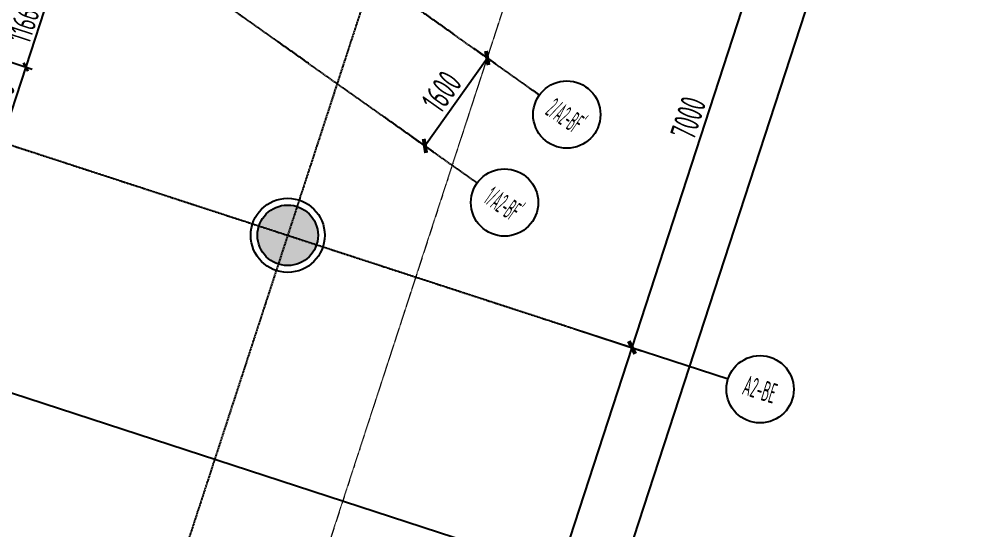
# Model space of a CAD drawing. Header units: millimetres. Extents: x 11515858 to 24947533, y -12784974 to -6116114.
# Drawn here: x 11868513 to 11882809, y -6344598 to -6337016 of the extents above; entities that cross this region are included whole.
import ezdxf
from ezdxf.enums import TextEntityAlignment as Align

# ---------------------------------------------------------------- set-up
doc = ezdxf.new("R2010")
doc.units = ezdxf.units.MM
doc.header["$LTSCALE"] = 10
for name, pattern in [('A2-RG-AXIS$0$CENTER', [2, 1.25, -0.25, 0.25, -0.25]), ('A2-RG-AXIS$0$DOTE', [2.42, 2, -0.2, 0.02, -0.2]), ('A2-RI-F2$0$Overhead 1_16_', [2.579687, 1.5875, -0.992188])]:
    doc.linetypes.add(name, pattern=pattern)
for name, color, linetype in [('A2-RB-F2$0$$34$A-DIMS-100', 1, 'Continuous'), ('A2-RB-F2$0$A-DIMS-100', 1, 'Continuous'), ('A2-RG-AXIS$0$A-AXIS', 1, 'Continuous'), ('A2-RG-AXIS$0$A-DIMS-100', 1, 'Continuous'), ('A2-RG-AXIS$0$A-GRID', 1, 'A2-RG-AXIS$0$CENTER'), ('A2-RG-AXIS$0$A-SYMB', 4, 'Continuous'), ('A2-RI-F2$0$A-STRS', 50, 'Continuous'), ('A2-RS-F2$0$A-HATH-GRAY', 8, 'Continuous'), ('A2-RS-F2$0$A-WALL-CONC', 6, 'Continuous')]:
    doc.layers.add(name, color=color, linetype=linetype)
doc.layers.add('A2-RI-F2$0$A-FLOR-OVHD', color=8, linetype='A2-RI-F2$0$Overhead 1_16_', lineweight=5)
doc.layers.add('A2-RI-F2$0$A-FLOR-STRS', color=2, linetype='Continuous', lineweight=5)
doc.styles.add('A2-RB-F2$0$$0$XD2008', font='hzs.shx', dxfattribs={"width": 0.7, "bigfont": 'hztxt.shx'})
doc.styles.add('A2-RB-F2$0$XD2008', font='hzs.shx', dxfattribs={"width": 0.7, "bigfont": 'hztxt.shx'})
doc.styles.add('A2-RG-AXIS$0$ECADI', font='hzs.shx', dxfattribs={"width": 0.7, "bigfont": 'hztxt.shx'})
doc.styles.add('A2-RG-AXIS$0$XD2008', font='hzs.shx', dxfattribs={"width": 0.7, "bigfont": 'hztxt.shx'})
doc.dimstyles.new('A2-RB-F2$0$$0$XD100$0', dxfattribs={"dimscale": 100, "dimtxt": 3.5, "dimasz": 1, "dimexe": 1, "dimexo": 2, "dimgap": 0.5, "dimtad": 1, "dimdec": 0, "dimdsep": 46, "dimtxsty": 'A2-RB-F2$0$$0$XD2008', "dimblk1": 'A2-RB-F2$0$$20$_ArchTick', "dimblk2": 'A2-RB-F2$0$$20$_ArchTick', "dimsah": 1, "dimcen": 2.5, "dimclrt": 4, "dimaunit": 1, "dimadec": 0, "dimazin": 0, "dimtfac": 1, "dimtdec": 0, "dimtix": 1, "dimtmove": 2, "dimatfit": 3, "dimfxl": 0, "dimtolj": 1, "dimtzin": 0, "dimarcsym": 0})
doc.dimstyles.new('A2-RB-F2$0$XD100', dxfattribs={"dimscale": 100, "dimtxt": 3.5, "dimasz": 1.5, "dimexe": 1, "dimexo": 2, "dimgap": 0.5, "dimtad": 1, "dimdec": 0, "dimdsep": 46, "dimtxsty": 'A2-RB-F2$0$XD2008', "dimcen": 2.5, "dimclrt": 4, "dimaunit": 1, "dimadec": 0, "dimazin": 0, "dimtfac": 1, "dimtdec": 0, "dimtix": 1, "dimtmove": 1, "dimatfit": 3, "dimfxl": 0, "dimtolj": 1, "dimtzin": 0, "dimarcsym": 0})
doc.dimstyles.new('A2-RB-F2$0$XD100$0', dxfattribs={"dimscale": 100, "dimtxt": 3.5, "dimasz": 1, "dimexe": 1, "dimexo": 2, "dimgap": 0.5, "dimtad": 1, "dimdec": 0, "dimdsep": 46, "dimtxsty": 'A2-RB-F2$0$XD2008', "dimblk1": 'A2-RB-F2$0$_ArchTick', "dimblk2": 'A2-RB-F2$0$_ArchTick', "dimsah": 1, "dimcen": 2.5, "dimclrt": 4, "dimaunit": 1, "dimadec": 0, "dimazin": 0, "dimtfac": 1, "dimtdec": 0, "dimtix": 1, "dimtmove": 1, "dimatfit": 3, "dimfxl": 0, "dimtolj": 1, "dimtzin": 0, "dimarcsym": 0})
doc.dimstyles.new('A2-RG-AXIS$0$XD150', dxfattribs={"dimscale": 300, "dimtxt": 2.5, "dimasz": 1.5, "dimexe": 1, "dimexo": 2, "dimgap": 0.5, "dimtad": 1, "dimdec": 0, "dimdsep": 46, "dimtxsty": 'A2-RG-AXIS$0$XD2008', "dimcen": 2.5, "dimclrt": 4, "dimaunit": 1, "dimadec": 3, "dimazin": 0, "dimtfac": 1, "dimtdec": 0, "dimtmove": 2, "dimatfit": 3, "dimfxl": 0, "dimtolj": 1, "dimtzin": 0, "dimarcsym": 0})
doc.dimstyles.new('A2-RG-AXIS$0$XD150$0', dxfattribs={"dimscale": 150, "dimtxt": 2.5, "dimasz": 1, "dimexe": 1, "dimexo": 2, "dimgap": 0.5, "dimtad": 1, "dimdec": 0, "dimdsep": 46, "dimtxsty": 'A2-RG-AXIS$0$XD2008', "dimblk": 'A2-RG-AXIS$0$_ArchTick', "dimcen": 2.5, "dimclrt": 4, "dimaunit": 1, "dimadec": 0, "dimazin": 0, "dimtfac": 1, "dimtdec": 0, "dimtmove": 2, "dimatfit": 3, "dimfxl": 0, "dimtolj": 1, "dimtzin": 0, "dimarcsym": 0})

# ---------------------------------------------------------------- blocks, each defined once
blk = doc.blocks.new('A2-RG-AXIS$0$_ArchTick')
at = {"color": 0, "linetype": 'ByBlock', "const_width": 0.4}
blk.add_lwpolyline([(-0.5, -0.5), (0.5, 0.5)], dxfattribs=at)
blk = doc.blocks.new('*D1301')
at = {"layer": 'A2-RG-AXIS$0$A-DIMS-100', "color": 0, "lineweight": -2, "transparency": 16777216}
for p, q in [((11876759, -6341613), (11877757, -6341939)), ((11875445, -6348548), (11877614, -6341892)), ((11874589, -6348269), (11875588, -6348594))]:
    blk.add_line(p, q, dxfattribs=at)
at = {"layer": 'Defpoints', "color": 0, "transparency": 16777216}
for p in [(11876473, -6341521), (11877614, -6341892), (11874304, -6348176)]:
    blk.add_point(p, dxfattribs=at)
at = {"layer": 'A2-RG-AXIS$0$A-DIMS-100', "color": 0, "lineweight": -2, "transparency": 16777216, "xscale": 150, "yscale": 150, "zscale": 150}
for p, rotation in [((11877614, -6341892), 71.94704053343841), ((11875445, -6348548), 251.9470405334384)]:
    blk.add_blockref('A2-RG-AXIS$0$_ArchTick', p, dxfattribs=dict(at, rotation=rotation))
at = {"layer": 'A2-RG-AXIS$0$A-DIMS-100', "color": 4, "transparency": 16777216, "insert": (11876280, -6345139), "char_height": 375, "attachment_point": 5, "rotation": 71.947, "style": 'A2-RG-AXIS$0$XD2008'}
blk.add_mtext('\\A1;7000', dxfattribs=at)
blk = doc.blocks.new('*D1302')
at = {"layer": 'A2-RG-AXIS$0$A-DIMS-100', "color": 0, "lineweight": -2, "transparency": 16777216}
for p, q in [((11878928, -6334958), (11879926, -6335283)), ((11877614, -6341892), (11879784, -6335237)), ((11876759, -6341613), (11877757, -6341939))]:
    blk.add_line(p, q, dxfattribs=at)
at = {"layer": 'Defpoints', "color": 0, "transparency": 16777216}
for p in [(11878643, -6334865), (11879784, -6335237), (11876473, -6341521)]:
    blk.add_point(p, dxfattribs=at)
at = {"layer": 'A2-RG-AXIS$0$A-DIMS-100', "color": 0, "lineweight": -2, "transparency": 16777216, "xscale": 150, "yscale": 150, "zscale": 150}
for p, rotation in [((11879784, -6335237), 71.94704053343841), ((11877614, -6341892), 251.9470405334384)]:
    blk.add_blockref('A2-RG-AXIS$0$_ArchTick', p, dxfattribs=dict(at, rotation=rotation))
at = {"layer": 'A2-RG-AXIS$0$A-DIMS-100', "color": 4, "transparency": 16777216, "insert": (11878449, -6338483), "char_height": 375, "attachment_point": 5, "rotation": 71.947, "style": 'A2-RG-AXIS$0$XD2008'}
blk.add_mtext('\\A1;7000', dxfattribs=at)
blk = doc.blocks.new('*D1304')
at = {"layer": 'A2-RG-AXIS$0$A-DIMS-100', "color": 0, "lineweight": -2, "transparency": 16777216}
for p, q in [((11881382, -6328396), (11882951, -6328907)), ((11871497, -6363564), (11882809, -6328860)), ((11870071, -6363099), (11871640, -6363610))]:
    blk.add_line(p, q, dxfattribs=at)
at = {"layer": 'Defpoints', "color": 0, "transparency": 16777216}
for p in [(11881097, -6328303), (11882809, -6328860), (11869786, -6363006)]:
    blk.add_point(p, dxfattribs=at)
at = {"layer": 'A2-RG-AXIS$0$A-DIMS-100', "color": 0, "lineweight": -2, "transparency": 16777216, "xscale": 150, "yscale": 150, "zscale": 150}
for p, rotation in [((11882809, -6328860), 71.94704055555823), ((11871497, -6363564), 251.9470405555582)]:
    blk.add_blockref('A2-RG-AXIS$0$_ArchTick', p, dxfattribs=dict(at, rotation=rotation))
at = {"layer": 'A2-RG-AXIS$0$A-DIMS-100', "color": 4, "transparency": 16777216, "insert": (11876903, -6346131), "char_height": 375, "attachment_point": 5, "rotation": 71.947, "style": 'A2-RG-AXIS$0$XD2008'}
blk.add_mtext('\\A1;36500', dxfattribs=at)
blk = doc.blocks.new('*D1313')
at = {"layer": 'A2-RG-AXIS$0$A-DIMS-100', "color": 0, "lineweight": -2, "transparency": 16777216}
for p, q in [((11875258, -6337447), (11875585, -6337679)), ((11874538, -6338897), (11875463, -6337592)), ((11874333, -6338752), (11874660, -6338984))]:
    blk.add_line(p, q, dxfattribs=at)
at = {"layer": 'Defpoints', "color": 0, "transparency": 16777216}
for p in [(11875013, -6337273), (11875463, -6337592), (11874088, -6338579)]:
    blk.add_point(p, dxfattribs=at)
at = {"layer": 'A2-RG-AXIS$0$A-DIMS-100', "color": 0, "lineweight": -2, "transparency": 16777216, "xscale": 150, "yscale": 150, "zscale": 150}
for p, rotation in [((11875463, -6337592), 54.66696937451481), ((11874538, -6338897), 234.6669693745148)]:
    blk.add_blockref('A2-RG-AXIS$0$_ArchTick', p, dxfattribs=dict(at, rotation=rotation))
at = {"layer": 'A2-RG-AXIS$0$A-DIMS-100', "color": 4, "transparency": 16777216, "insert": (11874786, -6338093), "char_height": 375, "attachment_point": 5, "rotation": 54.667, "style": 'A2-RG-AXIS$0$XD2008'}
blk.add_mtext('\\A1;1600', dxfattribs=at)
blk = doc.blocks.new('A2-RG-AXIS$0$ECADI-TAG-GRID')
at = {"color": 13}
blk.add_circle((0, 0), 5, dxfattribs=at)
at = {"style": 'A2-RG-AXIS$0$ECADI', "width": 0.7}
blk.add_attdef('GRID', text='', height=5, dxfattribs=at).set_placement((0, 0), align=Align.MIDDLE)
blk = doc.blocks.new('*D1284')
at = {"layer": 'A2-RG-AXIS$0$A-DIMS-100', "color": 0, "lineweight": -2, "ltscale": 3, "transparency": 16777216}
blk.add_arc((11865637, -6330626), 5954, 324.6656, 341.947, dxfattribs=at)
at = {"layer": 'Defpoints', "color": 0, "ltscale": 3, "transparency": 16777216}
for p in [(11846414, -6316998), (11840967, -6322585), (11870815, -6333565), (11878928, -6334958), (11876238, -6338142)]:
    blk.add_point(p, dxfattribs=at)
at = {"layer": 'A2-RG-AXIS$0$A-DIMS-100', "color": 0, "lineweight": -2, "ltscale": 3, "transparency": 16777216, "xscale": 150, "yscale": 150, "zscale": 150}
for p, rotation in [((11871298, -6332471), 71.94704049334831), ((11870494, -6334070), 234.6655761921282)]:
    blk.add_blockref('A2-RG-AXIS$0$_ArchTick', p, dxfattribs=dict(at, rotation=rotation))
at = {"layer": 'A2-RG-AXIS$0$A-DIMS-100', "color": 4, "ltscale": 3, "transparency": 16777216, "insert": (11871378, -6333513), "char_height": 375, "attachment_point": 5, "rotation": 63.3063, "style": 'A2-RG-AXIS$0$XD2008'}
blk.add_mtext('\\A1;17°16\'53"', dxfattribs=at)
blk = doc.blocks.new('A2-RB-F2$0$$20$_ArchTick')
at = {"color": 0, "linetype": 'ByBlock', "const_width": 0.4}
blk.add_lwpolyline([(-0.5, -0.5), (0.5, 0.5)], dxfattribs=at)
blk = doc.blocks.new('*D1527')
at = {"layer": 'A2-RB-F2$0$$34$A-DIMS-100', "color": 0, "lineweight": -2, "transparency": 16777216}
blk.add_arc((11853996, -6322371), 5110, 314.9844, 324.6592, dxfattribs=at)
at = {"layer": 'Defpoints', "color": 0, "transparency": 16777216}
for p in [(11846414, -6316995), (11856870, -6325247), (11857806, -6325777), (11858583, -6326961), (11876238, -6338143)]:
    blk.add_point(p, dxfattribs=at)
at = {"layer": 'A2-RB-F2$0$$34$A-DIMS-100', "color": 0, "lineweight": -2, "transparency": 16777216, "xscale": 100, "yscale": 100, "zscale": 100}
for p, rotation in [((11858164, -6325327), 54.65917628221432), ((11857608, -6325986), 224.984351834306)]:
    blk.add_blockref('A2-RB-F2$0$$20$_ArchTick', p, dxfattribs=dict(at, rotation=rotation))
at = {"layer": 'A2-RB-F2$0$$34$A-DIMS-100', "color": 4, "transparency": 16777216, "insert": (11857703, -6325501), "char_height": 350, "attachment_point": 5, "rotation": 49.8218, "style": 'A2-RB-F2$0$$0$XD2008'}
blk.add_mtext('\\A1;9°40\'29"', dxfattribs=at)
blk = doc.blocks.new('A2-RB-F2$0$_ArchTick')
at = {"color": 0, "linetype": 'ByBlock', "const_width": 0.4}
blk.add_lwpolyline([(-0.5, -0.5), (0.5, 0.5)], dxfattribs=at)
blk = doc.blocks.new('*D2006')
at = {"layer": 'A2-RB-F2$0$A-DIMS-100', "color": 0, "lineweight": -2, "transparency": 16777216}
for p, q in [((11868185, -6336360), (11869065, -6336647)), ((11868970, -6336616), (11868609, -6337725)), ((11867824, -6337469), (11868704, -6337756))]:
    blk.add_line(p, q, dxfattribs=at)
at = {"layer": 'Defpoints', "color": 0, "transparency": 16777216}
for p in [(11867995, -6336299), (11867633, -6337407), (11868609, -6337725)]:
    blk.add_point(p, dxfattribs=at)
at = {"layer": 'A2-RB-F2$0$A-DIMS-100', "color": 0, "lineweight": -2, "transparency": 16777216, "xscale": 100, "yscale": 100, "zscale": 100}
for p, rotation in [((11868970, -6336616), 71.94704049330595), ((11868609, -6337725), 251.9470404933059)]:
    blk.add_blockref('A2-RB-F2$0$_ArchTick', p, dxfattribs=dict(at, rotation=rotation))
at = {"layer": 'A2-RB-F2$0$A-DIMS-100', "color": 4, "transparency": 16777216, "insert": (11868576, -6337101), "char_height": 350, "attachment_point": 5, "rotation": 71.947, "style": 'A2-RB-F2$0$XD2008'}
blk.add_mtext('\\A1;1166', dxfattribs=at)
blk = doc.blocks.new('*D2007')
at = {"layer": 'A2-RB-F2$0$A-DIMS-100', "color": 0, "lineweight": -2, "transparency": 16777216}
for p, q in [((11867824, -6337469), (11868704, -6337756)), ((11868609, -6337725), (11868248, -6338833)), ((11867462, -6338577), (11868343, -6338864))]:
    blk.add_line(p, q, dxfattribs=at)
at = {"layer": 'Defpoints', "color": 0, "transparency": 16777216}
for p in [(11867633, -6337407), (11867272, -6338515), (11868248, -6338833)]:
    blk.add_point(p, dxfattribs=at)
at = {"layer": 'A2-RB-F2$0$A-DIMS-100', "color": 0, "lineweight": -2, "transparency": 16777216, "xscale": 100, "yscale": 100, "zscale": 100}
for p, rotation in [((11868609, -6337725), 71.947040493393), ((11868248, -6338833), 251.947040493393)]:
    blk.add_blockref('A2-RB-F2$0$_ArchTick', p, dxfattribs=dict(at, rotation=rotation))
at = {"layer": 'A2-RB-F2$0$A-DIMS-100', "color": 4, "transparency": 16777216, "insert": (11868214, -6338209), "char_height": 350, "attachment_point": 5, "rotation": 71.947, "style": 'A2-RB-F2$0$XD2008'}
blk.add_mtext('\\A1;1166', dxfattribs=at)
blk = doc.blocks.new('*D1472')
at = {"layer": 'A2-RB-F2$0$A-DIMS-100', "color": 0, "lineweight": -2, "transparency": 16777216}
blk.add_arc((11863025, -6337137), 1581, 86.9467, 161.947, dxfattribs=at)
at = {"layer": 'Defpoints', "color": 0, "transparency": 16777216}
for p in [(11838798, -6329241), (11863268, -6332569), (11862434, -6335670), (11863052, -6336620), (11876759, -6341613)]:
    blk.add_point(p, dxfattribs=at)
at = {"layer": 'A2-RB-F2$0$A-DIMS-100', "color": 0, "lineweight": -2, "transparency": 16777216, "xscale": 100, "yscale": 100, "zscale": 100}
for p, rotation in [((11863109, -6335558), 356.9467277573058), ((11861521, -6336647), 251.9470404933468)]:
    blk.add_blockref('A2-RB-F2$0$_ArchTick', p, dxfattribs=dict(at, rotation=rotation))
at = {"layer": 'A2-RB-F2$0$A-DIMS-100', "color": 4, "transparency": 16777216, "insert": (11862003, -6335647), "char_height": 350, "attachment_point": 5, "rotation": 34.4469, "style": 'A2-RB-F2$0$XD2008'}
blk.add_mtext('\\A1;75°', dxfattribs=at)
blk = doc.blocks.new('*D1474')
at = {"layer": 'A2-RB-F2$0$$34$A-DIMS-100', "color": 0, "lineweight": -2, "transparency": 16777216}
blk.add_arc((11860722, -6327141), 1291, 144.6656, 191.9471, dxfattribs=at)
at = {"layer": 'Defpoints', "color": 0, "transparency": 16777216}
for p in [(11846414, -6316998), (11859505, -6326709), (11860740, -6327137), (11859364, -6327429), (11876238, -6338142)]:
    blk.add_point(p, dxfattribs=at)
at = {"layer": 'A2-RB-F2$0$$34$A-DIMS-100', "color": 0, "lineweight": -2, "transparency": 16777216, "xscale": 100, "yscale": 100, "zscale": 100}
for p, rotation in [((11859668, -6326395), 54.66557619212736), ((11859458, -6327409), 281.947050942471)]:
    blk.add_blockref('A2-RB-F2$0$$20$_ArchTick', p, dxfattribs=dict(at, rotation=rotation))
at = {"layer": 'A2-RB-F2$0$$34$A-DIMS-100', "color": 4, "transparency": 16777216, "insert": (11859204, -6326827), "char_height": 350, "attachment_point": 5, "rotation": 78.3063, "style": 'A2-RB-F2$0$$0$XD2008'}
blk.add_mtext('\\A1;47°16\'53"', dxfattribs=at)
blk = doc.blocks.new('A2-RS-F2')
at = {"layer": 'A2-RS-F2$0$A-HATH-GRAY'}
h = blk.add_hatch(color=256, dxfattribs=at)
edge = h.paths.add_edge_path()
edge.add_arc((11872500, -6340225), 450, 0, 360)
at = {"layer": 'A2-RS-F2$0$A-WALL-CONC'}
blk.add_circle((11872500, -6340225), 450, dxfattribs=at)
blk = doc.blocks.new('A2-RG-AXIS')
at = {"layer": 'A2-RG-AXIS$0$A-AXIS'}
blk.add_line((11876758.7, -6341613.5), (11879040.5, -6342357.2), dxfattribs=at)
at = {"layer": 'A2-RG-AXIS$0$A-GRID', "linetype": 'A2-RG-AXIS$0$DOTE'}
for p, q in [((11876238.4, -6338141.9), (11846413.5, -6316997.8)), ((11875313.6, -6339447.6), (11845488.2, -6318303.1)), ((11878378.1, -6322191.3), (11865217.4, -6362568.5)), ((11838798, -6329240.5), (11876758.7, -6341613.5))]:
    blk.add_line(p, q, dxfattribs=at)
at = {"layer": 'A2-RG-AXIS$0$A-SYMB'}
ref = blk.add_blockref('A2-RG-AXIS$0$ECADI-TAG-GRID', (11876645.6, -6338432), dxfattribs=dict(at, xscale=99.99999999997956, yscale=99.99999999997956, zscale=99.99999999997956, rotation=325.4399999999224))
ref.add_attrib('GRID', "2/A2-BF'", dxfattribs={"layer": '0', "extrusion": (0, 0, -1), "height": 300, "rotation": 34.56, "style": 'A2-RG-AXIS$0$ECADI', "text_generation_flag": 2, "width": 0.4}).set_placement((-11876645.6, -6338432), align=Align.MIDDLE)
ref = blk.add_blockref('A2-RG-AXIS$0$ECADI-TAG-GRID', (11875720.7, -6339737.9), dxfattribs=dict(at, xscale=99.99999999997956, yscale=99.99999999997956, zscale=99.99999999997956, rotation=325.4399999999224))
ref.add_attrib('GRID', "1/A2-BF'", dxfattribs={"layer": '0', "extrusion": (0, 0, -1), "height": 300, "rotation": 34.56, "style": 'A2-RG-AXIS$0$ECADI', "text_generation_flag": 2, "width": 0.4}).set_placement((-11875720.7, -6339737.9), align=Align.MIDDLE)
ref = blk.add_blockref('A2-RG-AXIS$0$ECADI-TAG-GRID', (11879515.9, -6342512.2), dxfattribs=dict(at, xscale=100.0000000000341, yscale=100.0000000000341, zscale=100.0000000000341, rotation=342.7200000000827))
ref.add_attrib('GRID', 'A2-BE', dxfattribs={"layer": '0', "extrusion": (0, 0, -1), "height": 300, "rotation": 17.28, "style": 'A2-RG-AXIS$0$ECADI', "text_generation_flag": 2, "width": 0.5}).set_placement((-11879515.9, -6342512.2), align=Align.MIDDLE)
at = {"layer": 'A2-RG-AXIS$0$A-DIMS-100', "ltscale": 3}
dim = blk.add_angular_dim_2l(base=(11870815.1772, -6333564.6066), line1=((11840967.2378, -6322585.1126), (11878927.9289, -6334958.0925)), line2=((11876238.3543, -6338141.9015), (11846413.5362, -6316997.8396)), dimstyle='A2-RG-AXIS$0$XD150', override={"dimscale": 150, "dimasz": 1, "dimblk": 'A2-RG-AXIS$0$_ArchTick', "dimadec": 4}, dxfattribs=at)
dim.commit()
dim.dimension.update_dxf_attribs({"geometry": '*D1284', "text_midpoint": (11871378.0799, -6333512.755)})
at = {"layer": 'A2-RG-AXIS$0$A-DIMS-100'}
for p1, p2, distance, picture, middle in [((11869786, -6363005.8), (11881097.2, -6328302.6), -1800, '*D1304', (11876903.4, -6346130.7)), ((11874088, -6338578.7), (11875013.3, -6337273.4), -551, '*D1313', (11874786, -6338092.9))]:
    dim = blk.add_aligned_dim(p1=p1, p2=p2, distance=distance, dimstyle='A2-RG-AXIS$0$XD150$0', dxfattribs=at)
    dim.commit()
    dim.dimension.update_dxf_attribs({"geometry": picture, "text_midpoint": middle})
for base, p1, p2, picture, middle in [((11879783.6, -6335237), (11876473.4, -6341520.5), (11878642.7, -6334865.1), '*D1302', (11878449.4, -6338483.3)), ((11877614.4, -6341892.4), (11874304.2, -6348175.9), (11876473.4, -6341520.5), '*D1301', (11876280.1, -6345138.7))]:
    dim = blk.add_linear_dim(base=base, p1=p1, p2=p2, angle=251.94704, dimstyle='A2-RG-AXIS$0$XD150$0', dxfattribs=at)
    dim.commit()
    dim.dimension.update_dxf_attribs({"geometry": picture, "text_midpoint": middle})
blk = doc.blocks.new('A2-RB-F2')
at = {"layer": 'A2-RB-F2$0$$34$A-DIMS-100'}
for base, line1, line2, picture, middle in [((11859504.9581, -6326708.8044), ((11860740.219, -6327137.4399), (11859363.7587, -6327428.6864)), ((11876238.3543, -6338141.9015), (11846413.5362, -6316997.8396)), '*D1474', (11859204.1661, -6326827.3291)), ((11857805.7924, -6325776.5515), ((11856870.4171, -6325247.3472), (11858582.9851, -6326960.8509)), ((11846414.4359, -6316995.0793), (11876238.1344, -6338143.3535)), '*D1527', (11857702.7372, -6325501.3186))]:
    dim = blk.add_angular_dim_2l(base=base, line1=line1, line2=line2, dimstyle='A2-RB-F2$0$$0$XD100$0', override={"dimadec": 4}, dxfattribs=at)
    dim.commit()
    dim.dimension.update_dxf_attribs({"geometry": picture, "text_midpoint": middle})
at = {"layer": 'A2-RB-F2$0$A-DIMS-100'}
dim = blk.add_angular_dim_2l(base=(11862433.5, -6335670.3), line1=((11838798, -6329240.5), (11876758.7, -6341613.5)), line2=((11863052.1, -6336620.4), (11863268.2, -6332569.4)), dimstyle='A2-RB-F2$0$XD100', override={"dimasz": 1, "dimblk1": 'A2-RB-F2$0$_ArchTick', "dimblk2": 'A2-RB-F2$0$_ArchTick', "dimsah": 1}, dxfattribs=at)
dim.commit()
dim.dimension.update_dxf_attribs({"geometry": '*D1472', "text_midpoint": (11862002.8, -6335647.5)})
for p1, p2, picture, middle in [((11867994.7, -6336298.5), (11867633.5, -6337406.8), '*D2006', (11868575.7, -6337100.9)), ((11867633.5, -6337406.8), (11867272.2, -6338515), '*D2007', (11868214.5, -6338209.1))]:
    dim = blk.add_aligned_dim(p1=p1, p2=p2, distance=1026, dimstyle='A2-RB-F2$0$XD100$0', dxfattribs=at)
    dim.commit()
    dim.dimension.update_dxf_attribs({"geometry": picture, "text_midpoint": middle})
blk = doc.blocks.new('A2-RI-F2')
blk.add_circle((11872500, -6340225), 550)
at = {"layer": 'A2-RI-F2$0$A-FLOR-OVHD', "ltscale": 0.3}
blk.add_lwpolyline([(11851782, -6316662), (11879355, -6325647), (11871959, -6348338), (11872378, -6348346), (11867158, -6364360), (11832501, -6353064), (11836879, -6339633)], dxfattribs=at)
at = {"layer": 'Defpoints', "color": 3, "linetype": 'Continuous'}
blk.add_line((11881899, -6346970), (11828646, -6329613), dxfattribs=at)
blk.add_blockref('A2-RS-F2', (0, 0))
at = {"layer": 'A2-RI-F2$0$A-FLOR-STRS'}
blk.add_blockref('A2-RG-AXIS', (0, 0), dxfattribs=at)
at = {"layer": 'A2-RI-F2$0$A-STRS', "linetype": 'Continuous'}
blk.add_blockref('A2-RB-F2', (0, 0), dxfattribs=at)

msp = doc.modelspace()

# ---------------------------------------------------------------- block references
for name in ['A2-RI-F2', 'A2-RB-F2', 'A2-RG-AXIS', 'A2-RS-F2']:
    msp.add_blockref(name, (0, 0))

doc.saveas('drawing.dxf')
